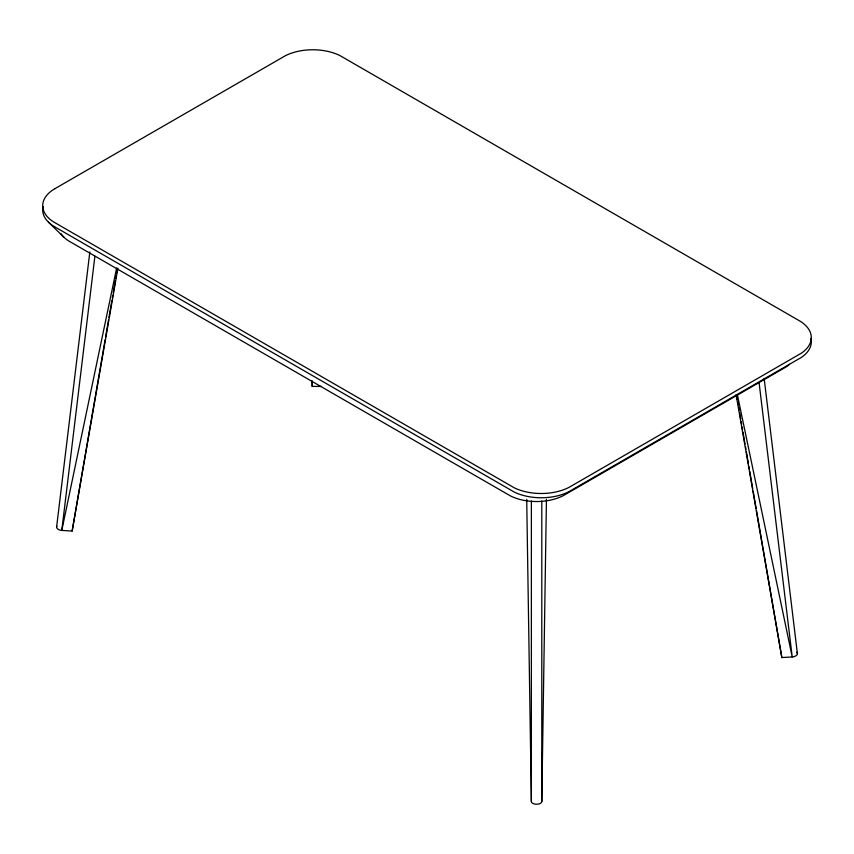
<?xml version="1.0" encoding="UTF-8"?>
<svg xmlns="http://www.w3.org/2000/svg" width="854" height="854" viewBox="0 0 854 854"><rect width="100%" height="100%" fill="white"/><g stroke="black" fill="none" stroke-linecap="round" stroke-linejoin="round"><path stroke-width="1.28" d="M526.715 499.355L531.369 801.543A5.209 2.701 0 0 0 536.579 804.233A5.209 2.701 0 0 0 541.788 801.543L546.443 499.355M56.599 527.121L89.851 251.855M94.901 256.211L61.787 530.43L72.152 531.028L117.905 268.199M72.152 531.028L105.117 339.753M105.565 337.127L108.501 320.101M108.96 317.485L111.885 300.448M112.344 297.832L112.792 295.206M113.24 292.591L115.279 280.795M115.728 278.18L116.176 275.554M116.635 272.938L117.083 270.312M116.667 267.964L61.787 530.43A5.209 3 4.9 0 1 56.78 526.352M736.095 394.729L781.848 657.559L792.213 656.961A5.209 3 -4.9 0 0 796.697 652.189M312.105 381.097L312.212 386.414L321.328 386.414M48.507 222.2L63.836 237.134M737.333 394.495L792.213 656.961L759.099 382.741M736.917 396.854L737.365 399.469M737.824 402.085L738.272 404.711M738.721 407.326L739.18 409.952M739.628 412.567L740.76 419.122M741.208 421.737L741.656 424.363M742.115 426.979L742.564 429.605M743.012 432.22L745.04 444.016M745.499 446.631L745.948 449.257M746.396 451.873L748.435 463.669M748.883 466.284L749.332 468.899M749.791 471.525L752.726 488.552M753.175 491.178L756.11 508.205M756.559 510.831L781.848 657.559M764.149 378.386L797.401 653.652M541.788 501.052L541.788 801.543M531.369 501.052L531.369 801.543M312.212 381.097L312.212 386.414M61.435 234.391A39.989 23.09 0 0 0 68.672 240.924L510.607 496.003A39.989 23.09 0 0 0 563.501 495.523L786.15 366.91A39.989 23.09 0 0 0 789.512 364.295M61.072 233.889A39.989 23.09 0 0 1 60.847 233.548M43.116 206.561A41.686 24.061 0 0 0 53.556 226.15L514.14 492A41.686 24.061 0 0 0 569.255 491.498L801.319 357.452A41.686 24.061 0 0 0 810.884 338.44M54.912 188.681L52.681 190.068A41.686 24.061 0 0 0 53.556 221.891L514.14 487.741A41.686 24.061 0 0 0 569.255 487.239L801.319 353.204A41.686 24.061 0 0 0 800.444 321.382L339.86 55.531A41.686 24.061 0 0 0 285.727 55.531L54.912 188.681"/></g></svg>
